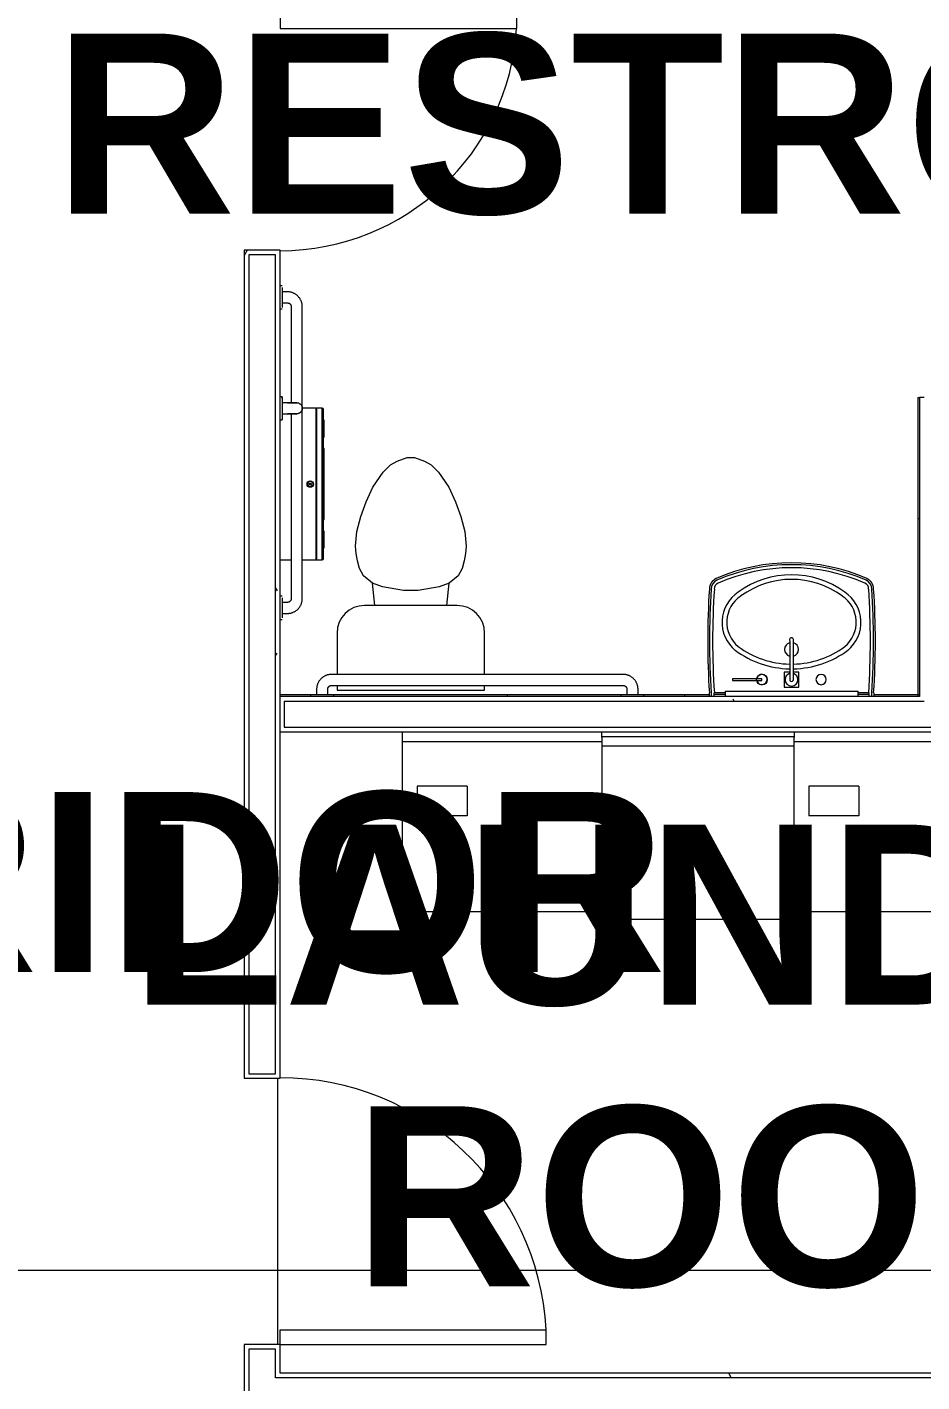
# Model space of a CAD drawing. Header units: inches. Extents: x 25369 to 33161, y -23509 to -20274.
# Drawn here: x 31069.7 to 31190.8, y -22558.1 to -22374.9 of the extents above; entities that cross this region are included whole.
import ezdxf

# ---------------------------------------------------------------- set-up
doc = ezdxf.new("R2010")
doc.units = ezdxf.units.IN
doc.header["$MEASUREMENT"] = 0
doc.linetypes.add('Grid Line 1_2_', pattern=[0.875, 0.5, -0.125, 0.125, -0.125])
for name, color, linetype, lineweight in [('A-DOOR', 31, 'Continuous', 13), ('A-FLOR', 192, 'Continuous', 13), ('A-WALL', 113, 'Continuous', 13), ('A-WALL-PATT', 111, 'Continuous', 25), ('I-WALL', 2, 'Continuous', 13), ('M-AREA-IDEN', 171, 'Continuous', 9), ('P-SANR-FIXT', 6, 'Continuous', 13), ('Q-SPCQ', 91, 'Continuous', 13), ('S-GRID', 1, 'Continuous', 9)]:
    doc.layers.add(name, color=color, linetype=linetype, lineweight=lineweight)
doc.styles.add('Arial_B', font='arialbd.ttf', dxfattribs={"height": 24.354149})
pattern_1 = [(0, (5929.126, 0), (61.44, 15.36), [2.534, -43.546, 2.534, -43.546, -245.76]), (0, (5929.126, 0), (61.44, 15.36), [-92.16, 2.534, -89.626, 2.534, -43.546, -107.52]), (0, (5929.126, 0), (61.44, 15.36), [-230.4, 2.534, -28.186, 2.534, -74.266]), (120, (5952.166, 7.68), (-44.02215, 45.528601), [2.534, -43.546, 2.534, -43.546, -245.76]), (120, (5952.166, 7.68), (-44.02215, 45.528601), [-92.16, 2.534, -89.626, 2.534, -43.546, -107.52]), (120, (5952.166, 7.68), (-44.02215, 45.528601), [-230.4, 2.534, -28.186, 2.534, -74.266]), (240, (5959.846, 38.4), (-17.41785, -60.888601), [2.534, -43.546, 2.534, -43.546, -245.76]), (240, (5959.846, 38.4), (-17.41785, -60.888601), [-92.16, 2.534, -89.626, 2.534, -43.546, -107.52]), (240, (5959.846, 38.4), (-17.41785, -60.888601), [-230.4, 2.534, -28.186, 2.534, -74.266])]

# ---------------------------------------------------------------- blocks, each defined once
blk = doc.blocks.new('Toilet-Domestic-3D - Toilet-Domestic-3D-V53-Overall Floor Plan')
at = {"layer": 'P-SANR-FIXT', "color": 43, "lineweight": 9}
for p, q in [((-3.74, 10), (-2.74, 11)), ((-2.74, 11), (-1.87, 11.5)), ((-1.87, 11.5), (-0.5, 12)), ((-0.5, 12), (0.5, 12)), ((0.5, 12), (1.87, 11.5)), ((1.87, 11.5), (2.74, 11)), ((2.74, 11), (3.74, 10)), ((-5.13, 8), (-3.74, 10)), ((3.74, 10), (5.13, 8)), ((-6.06, 6), (-5.13, 8)), ((5.13, 8), (6.06, 6)), ((-6.79, 4), (-6.06, 6)), ((6.06, 6), (6.79, 4)), ((-7.33, 1.99), (-6.79, 4)), ((6.79, 4), (7.33, 1.99)), ((-7.5, 0), (-7.33, 1.99)), ((7.33, 1.99), (7.5, 0)), ((-7.41, -1), (-7.5, 0)), ((-7.24, -2), (-7.41, -1)), ((7.41, -1), (7.24, -2)), ((7.5, 0), (7.41, -1)), ((-6.97, -3), (-7.24, -2)), ((-6.4, -4), (-6.97, -3)), ((6.97, -3), (6.4, -4)), ((7.24, -2), (6.97, -3)), ((-5.21, -5), (-6.4, -4)), ((-3.84, -5.5), (-5.21, -5)), ((-4.86, -8.02), (-5.21, -5)), ((5.21, -5), (3.84, -5.5)), ((4.86, -8.02), (5.21, -5)), ((6.4, -4), (5.21, -5)), ((-1, -6), (-3.84, -5.5)), ((1, -6), (-1, -6)), ((3.84, -5.5), (1, -6)), ((6.25, -8.02), (-6.25, -8.02)), ((-9.98, -11.75), (-9.98, -17.35)), ((9.98, -17.38), (9.98, -11.75)), ((-9.98, -18.85), (-9.98, -19.48)), ((-9.98, -19.48), (9.98, -19.48)), ((9.98, -19.48), (9.98, -18.83))]:
    blk.add_line(p, q, dxfattribs=at)
for centre, start, end in [((-6.25, -11.75), 90, 180), ((6.25, -11.75), 0, 90)]:
    blk.add_arc(centre, 3.73, start, end, dxfattribs=at)
blk = doc.blocks.new('Sink-Bathroom-Kohler-Pinoir-2035-8 - Vitreous_China-0-White-V54-Overall Floor Plan')
at = {"layer": 'P-SANR-FIXT', "color": 43, "lineweight": 9}
for p, q in [((25232.93, -22465.43), (25232.93, -22464.93)), ((25233.18, -22464.92), (25233.18, -22465.43)), ((25233.6, -22465.43), (25233.6, -22464.91)), ((25235.05, -22464.91), (25233.6, -22464.91)), ((25233.6, -22465.1), (25235.05, -22465.09)), ((25254.5, -22464.91), (25253.05, -22464.91)), ((25253.05, -22465.09), (25254.5, -22465.1)), ((25254.5, -22464.91), (25254.5, -22465.43)), ((25254.91, -22465.43), (25254.91, -22464.92)), ((25255.17, -22464.93), (25255.17, -22465.43))]:
    blk.add_line(p, q, dxfattribs=at)
for centre, radius, start, end in [((25244.05, -22472.73), 25.41, 66.3302, 113.6742), ((25244.05, -22472.73), 25.15, 66.3302, 113.6726), ((25234.47, -22450.87), 1.54, 113.9605, 180.0345), ((25244.05, -22472.73), 24.74, 66.3302, 113.6698), ((25244.05, -22461.14), 12.2, 53.7683, 126.2317), ((25244.05, -22461.14), 11.57, 53.6931, 126.3069), ((25253.63, -22450.86), 1.53, 359.5057, 66.3302), ((25339.28, -22457.9), 106.58, 176.2183, 183.7835), ((25339.28, -22457.9), 106.33, 176.2135, 183.7881), ((25234.47, -22450.87), 1.29, 113.9877, 180.3965), ((25339.28, -22457.9), 105.91, 176.2045, 183.7955), ((25234.47, -22450.87), 0.875, 114.0553, 181.2927), ((25239.54, -22455.38), 4.9, 123.5514, 230.6366), ((25248.55, -22455.38), 4.9, 309.3634, 56.4486), ((25253.63, -22450.86), 0.862, 358.0783, 66.3302), ((25253.63, -22450.86), 1.28, 359.0965, 66.3302), ((25148.82, -22457.9), 105.91, 356.2045, 3.7955), ((25148.82, -22457.9), 106.33, 356.2119, 3.7854), ((25148.82, -22457.9), 106.58, 356.2165, 3.78), ((25239.54, -22455.38), 4.26, 123.3558, 230.4225), ((25248.55, -22455.38), 4.26, 309.5775, 56.6442), ((25244.05, -22448.85), 12.18, 233.6508, 268.8043), ((25244.05, -22459.05), 0.934, 106.0546, 180), ((25244.05, -22459.05), 0.934, 0, 73.9454), ((25244.05, -22448.85), 12.18, 271.1957, 306.3492), ((25244.05, -22448.85), 12.82, 233.5725, 268.8634), ((25244.05, -22459.05), 0.934, 180, 253.9454), ((25244.05, -22459.05), 0.934, 286.0546, 0), ((25244.05, -22448.85), 12.82, 271.1366, 306.4275), ((25240.05, -22463.11), 0.692, 0, 170.1813), ((25248.05, -22463.12), 0.69, 0, 180), ((25240.05, -22463.11), 0.692, 195.218, 0), ((25248.05, -22463.12), 0.69, 180, 0)]:
    blk.add_arc(centre, radius, start, end, dxfattribs=at)
blk = doc.blocks.new('817_Grab_Bars - 8170-001420-V55-Overall Floor Plan')
at = {"layer": 'Q-SPCQ', "color": 43, "lineweight": 9}
for p, q in [((25508.48, -22643.55), (25507.77, -22643.55)), ((25508.77, -22642.74), (25508.48, -22642.74)), ((25508.48, -22644.3), (25508.48, -22642.95)), ((25505.77, -22645.55), (25505.77, -22685.05)), ((25507.27, -22685.05), (25507.27, -22645.55)), ((25507.77, -22645.05), (25508.48, -22645.05)), ((25508.48, -22645.66), (25508.48, -22644.3)), ((25508.48, -22645.87), (25508.77, -22645.87)), ((25508.48, -22685.55), (25507.77, -22685.55)), ((25508.77, -22684.74), (25508.48, -22684.74)), ((25508.48, -22686.3), (25508.48, -22684.95)), ((25507.77, -22687.05), (25508.48, -22687.05)), ((25508.48, -22687.66), (25508.48, -22686.3)), ((25508.48, -22687.87), (25508.77, -22687.87))]:
    blk.add_line(p, q, dxfattribs=at)
at = {"layer": 'Q-SPCQ', "color": 43, "lineweight": 9, "flags": 128}
for points in [[(25507.77, -22643.55), (25507.69, -22643.55), (25507.61, -22643.56), (25507.53, -22643.57), (25507.45, -22643.58), (25507.37, -22643.59), (25507.29, -22643.61), (25507.21, -22643.63), (25507.14, -22643.65), (25507.06, -22643.68), (25506.99, -22643.71), (25506.91, -22643.74), (25506.84, -22643.78), (25506.77, -22643.82), (25506.7, -22643.86), (25506.64, -22643.9), (25506.57, -22643.95), (25506.51, -22644), (25506.45, -22644.05), (25506.39, -22644.1), (25506.33, -22644.16), (25506.28, -22644.22), (25506.22, -22644.28), (25506.17, -22644.34), (25506.13, -22644.41), (25506.08, -22644.47), (25506.04, -22644.54), (25506, -22644.61), (25505.97, -22644.68), (25505.93, -22644.75), (25505.9, -22644.83), (25505.87, -22644.9), (25505.85, -22644.98), (25505.83, -22645.06), (25505.81, -22645.13), (25505.79, -22645.21), (25505.78, -22645.29), (25505.77, -22645.37), (25505.77, -22645.45), (25505.77, -22645.53), (25505.77, -22645.55)], [(25507.27, -22645.55), (25507.27, -22645.53), (25507.27, -22645.51), (25507.27, -22645.49), (25507.27, -22645.47), (25507.28, -22645.45), (25507.28, -22645.43), (25507.28, -22645.41), (25507.29, -22645.4), (25507.3, -22645.38), (25507.3, -22645.36), (25507.31, -22645.34), (25507.32, -22645.32), (25507.33, -22645.3), (25507.34, -22645.29), (25507.35, -22645.27), (25507.36, -22645.25), (25507.38, -22645.24), (25507.39, -22645.22), (25507.4, -22645.21), (25507.42, -22645.19), (25507.43, -22645.18), (25507.45, -22645.17), (25507.46, -22645.16), (25507.48, -22645.14), (25507.5, -22645.13), (25507.51, -22645.12), (25507.53, -22645.11), (25507.55, -22645.1), (25507.57, -22645.09), (25507.58, -22645.09), (25507.6, -22645.08), (25507.62, -22645.07), (25507.64, -22645.07), (25507.66, -22645.06), (25507.68, -22645.06), (25507.7, -22645.06), (25507.72, -22645.05), (25507.74, -22645.05), (25507.76, -22645.05), (25507.77, -22645.05)], [(25505.77, -22685.05), (25505.77, -22685.13), (25505.77, -22685.21), (25505.78, -22685.29), (25505.79, -22685.37), (25505.81, -22685.45), (25505.82, -22685.53), (25505.84, -22685.61), (25505.87, -22685.68), (25505.89, -22685.76), (25505.92, -22685.83), (25505.96, -22685.9), (25505.99, -22685.98), (25506.03, -22686.05), (25506.07, -22686.12), (25506.11, -22686.18), (25506.16, -22686.25), (25506.21, -22686.31), (25506.26, -22686.37), (25506.32, -22686.43), (25506.37, -22686.49), (25506.43, -22686.54), (25506.49, -22686.59), (25506.55, -22686.64), (25506.62, -22686.69), (25506.68, -22686.74), (25506.75, -22686.78), (25506.82, -22686.82), (25506.89, -22686.85), (25506.97, -22686.89), (25507.04, -22686.92), (25507.12, -22686.94), (25507.19, -22686.97), (25507.27, -22686.99), (25507.35, -22687.01), (25507.43, -22687.02), (25507.5, -22687.04), (25507.58, -22687.04), (25507.66, -22687.05), (25507.74, -22687.05), (25507.77, -22687.05)], [(25507.77, -22685.55), (25507.75, -22685.55), (25507.73, -22685.55), (25507.71, -22685.55), (25507.69, -22685.55), (25507.67, -22685.54), (25507.65, -22685.54), (25507.63, -22685.53), (25507.61, -22685.53), (25507.59, -22685.52), (25507.57, -22685.51), (25507.55, -22685.51), (25507.53, -22685.5), (25507.52, -22685.49), (25507.5, -22685.48), (25507.48, -22685.47), (25507.47, -22685.45), (25507.45, -22685.44), (25507.44, -22685.43), (25507.42, -22685.42), (25507.41, -22685.4), (25507.39, -22685.39), (25507.38, -22685.37), (25507.37, -22685.36), (25507.36, -22685.34), (25507.34, -22685.32), (25507.33, -22685.31), (25507.32, -22685.29), (25507.32, -22685.27), (25507.31, -22685.25), (25507.3, -22685.23), (25507.29, -22685.22), (25507.29, -22685.2), (25507.28, -22685.18), (25507.28, -22685.16), (25507.27, -22685.14), (25507.27, -22685.12), (25507.27, -22685.1), (25507.27, -22685.08), (25507.27, -22685.06), (25507.27, -22685.05)]]:
    blk.add_lwpolyline(points, dxfattribs=at)
blk = doc.blocks.new('817_Grab_Bars - 8170-001420-25752-Overall Floor Plan')
at = {"layer": 'Q-SPCQ', "color": 43, "lineweight": 9}
for p, q in [((25495.52, -22688.3), (25456.02, -22688.3)), ((25453.2, -22691.02), (25453.2, -22691.3)), ((25453.41, -22691.02), (25454.77, -22691.02)), ((25454.02, -22690.3), (25454.02, -22691.02)), ((25454.77, -22691.02), (25456.12, -22691.02)), ((25455.52, -22691.02), (25455.52, -22690.3)), ((25456.02, -22689.8), (25469.11, -22689.8)), ((25456.33, -22691.3), (25456.33, -22691.02)), ((25470.42, -22689.8), (25495.52, -22689.8)), ((25495.2, -22691.02), (25495.2, -22691.3)), ((25495.41, -22691.02), (25496.77, -22691.02)), ((25496.02, -22690.3), (25496.02, -22691.02)), ((25496.77, -22691.02), (25498.12, -22691.02)), ((25497.52, -22691.02), (25497.52, -22690.3)), ((25498.33, -22691.3), (25498.33, -22691.02))]:
    blk.add_line(p, q, dxfattribs=at)
at = {"layer": 'Q-SPCQ', "color": 43, "lineweight": 9, "flags": 128}
for points in [[(25456.02, -22688.3), (25455.94, -22688.3), (25455.86, -22688.31), (25455.78, -22688.32), (25455.7, -22688.33), (25455.62, -22688.34), (25455.54, -22688.36), (25455.46, -22688.38), (25455.39, -22688.4), (25455.31, -22688.43), (25455.24, -22688.46), (25455.16, -22688.49), (25455.09, -22688.53), (25455.02, -22688.57), (25454.95, -22688.61), (25454.89, -22688.65), (25454.82, -22688.7), (25454.76, -22688.75), (25454.7, -22688.8), (25454.64, -22688.85), (25454.58, -22688.91), (25454.53, -22688.97), (25454.47, -22689.03), (25454.42, -22689.09), (25454.38, -22689.16), (25454.33, -22689.22), (25454.29, -22689.29), (25454.25, -22689.36), (25454.22, -22689.43), (25454.18, -22689.5), (25454.15, -22689.58), (25454.12, -22689.65), (25454.1, -22689.73), (25454.08, -22689.81), (25454.06, -22689.88), (25454.04, -22689.96), (25454.03, -22690.04), (25454.02, -22690.12), (25454.02, -22690.2), (25454.02, -22690.28), (25454.02, -22690.3)], [(25497.52, -22690.3), (25497.51, -22690.22), (25497.51, -22690.14), (25497.5, -22690.06), (25497.49, -22689.98), (25497.48, -22689.91), (25497.46, -22689.83), (25497.44, -22689.75), (25497.41, -22689.67), (25497.39, -22689.6), (25497.36, -22689.52), (25497.32, -22689.45), (25497.29, -22689.38), (25497.25, -22689.31), (25497.21, -22689.24), (25497.17, -22689.17), (25497.12, -22689.11), (25497.07, -22689.05), (25497.02, -22688.98), (25496.96, -22688.92), (25496.91, -22688.87), (25496.85, -22688.81), (25496.79, -22688.76), (25496.73, -22688.71), (25496.66, -22688.66), (25496.6, -22688.62), (25496.53, -22688.58), (25496.46, -22688.54), (25496.39, -22688.5), (25496.31, -22688.47), (25496.24, -22688.44), (25496.16, -22688.41), (25496.09, -22688.39), (25496.01, -22688.37), (25495.93, -22688.35), (25495.86, -22688.33), (25495.78, -22688.32), (25495.7, -22688.31), (25495.62, -22688.31), (25495.54, -22688.3), (25495.52, -22688.3)], [(25455.52, -22690.3), (25455.52, -22690.28), (25455.52, -22690.26), (25455.52, -22690.24), (25455.52, -22690.22), (25455.53, -22690.2), (25455.53, -22690.18), (25455.53, -22690.16), (25455.54, -22690.15), (25455.55, -22690.13), (25455.55, -22690.11), (25455.56, -22690.09), (25455.57, -22690.07), (25455.58, -22690.05), (25455.59, -22690.04), (25455.6, -22690.02), (25455.61, -22690), (25455.63, -22689.99), (25455.64, -22689.97), (25455.65, -22689.96), (25455.67, -22689.94), (25455.68, -22689.93), (25455.7, -22689.92), (25455.71, -22689.91), (25455.73, -22689.89), (25455.75, -22689.88), (25455.76, -22689.87), (25455.78, -22689.86), (25455.8, -22689.85), (25455.82, -22689.84), (25455.83, -22689.84), (25455.85, -22689.83), (25455.87, -22689.82), (25455.89, -22689.82), (25455.91, -22689.81), (25455.93, -22689.81), (25455.95, -22689.81), (25455.97, -22689.8), (25455.99, -22689.8), (25456.01, -22689.8), (25456.02, -22689.8)], [(25495.52, -22689.8), (25495.54, -22689.8), (25495.56, -22689.8), (25495.58, -22689.81), (25495.59, -22689.81), (25495.61, -22689.81), (25495.63, -22689.82), (25495.65, -22689.82), (25495.67, -22689.83), (25495.69, -22689.83), (25495.71, -22689.84), (25495.73, -22689.85), (25495.75, -22689.86), (25495.76, -22689.87), (25495.78, -22689.88), (25495.8, -22689.89), (25495.81, -22689.9), (25495.83, -22689.91), (25495.84, -22689.93), (25495.86, -22689.94), (25495.87, -22689.95), (25495.89, -22689.97), (25495.9, -22689.98), (25495.91, -22690), (25495.92, -22690.02), (25495.94, -22690.03), (25495.95, -22690.05), (25495.96, -22690.07), (25495.97, -22690.08), (25495.97, -22690.1), (25495.98, -22690.12), (25495.99, -22690.14), (25495.99, -22690.16), (25496, -22690.18), (25496, -22690.2), (25496.01, -22690.22), (25496.01, -22690.24), (25496.01, -22690.26), (25496.01, -22690.28), (25496.02, -22690.3), (25496.02, -22690.3)]]:
    blk.add_lwpolyline(points, dxfattribs=at)
blk = doc.blocks.new('Dispenser-Toilet_Tissue-Frost_Products_LTD_-Jumbo-169 - Steel-Brushed-Stainless_Steel-39538-Overall Floor Plan')
at = {"layer": 'Q-SPCQ', "color": 43, "lineweight": 9}
for p, q in [((25490.26, -22685.6), (25469.77, -22685.6)), ((25469.77, -22685.6), (25469.77, -22686.37)), ((25471.28, -22685.44), (25469.93, -22685.44)), ((25488.75, -22685.44), (25471.28, -22685.44)), ((25473.61, -22685.34), (25471.44, -22685.34)), ((25475.08, -22685.44), (25473.77, -22685.44)), ((25484.77, -22685.34), (25475.26, -22685.34)), ((25486.26, -22685.44), (25484.95, -22685.44)), ((25488.59, -22685.34), (25486.42, -22685.34)), ((25490.11, -22685.44), (25488.75, -22685.44)), ((25490.26, -22686.37), (25490.26, -22685.6)), ((25469.77, -22686.37), (25469.83, -22686.37)), ((25469.77, -22686.46), (25490.26, -22686.46)), ((25469.77, -22686.46), (25469.77, -22688.33)), ((25469.83, -22686.37), (25490.21, -22686.37)), ((25469.83, -22686.37), (25469.83, -22686.4)), ((25490.21, -22686.4), (25469.83, -22686.4)), ((25480.06, -22687.06), (25479.98, -22687.06)), ((25479.98, -22687.06), (25479.98, -22687.4)), ((25479.98, -22687.4), (25480.06, -22687.4)), ((25480.06, -22687.4), (25480.06, -22687.06)), ((25490.21, -22686.4), (25490.21, -22686.37)), ((25490.21, -22686.37), (25490.26, -22686.37)), ((25490.26, -22688.3), (25490.26, -22686.46)), ((25490.26, -22691.3), (25490.26, -22689.8))]:
    blk.add_line(p, q, dxfattribs=at)
for radius in [0.438, 0.358]:
    blk.add_circle((25480.02, -22687.22), radius, dxfattribs=at)
for centre, radius, start, end in [((25469.93, -22685.6), 0.16, 90, 180), ((25471.44, -22685.52), 0.18, 90, 153.6122), ((25472.99, -22685.46), 0.118, 100.8116, 172.3569), ((25472.99, -22685.49), 0.151, 19.6341, 87.321), ((25473.01, -22685.49), 0.151, 19.6341, 86.8331), ((25473.02, -22685.52), 0.18, 26.3878, 90), ((25473.59, -22685.46), 0.119, 100.0401, 171.5195), ((25473.59, -22685.49), 0.151, 19.6341, 87.321), ((25473.6, -22685.49), 0.151, 19.6341, 87.321), ((25473.61, -22685.52), 0.18, 26.3878, 90), ((25475.26, -22685.56), 0.22, 90, 146.9443), ((25484.77, -22685.56), 0.22, 33.0557, 90), ((25486.42, -22685.52), 0.18, 90, 153.6122), ((25486.43, -22685.49), 0.151, 92.679, 160.3659), ((25486.44, -22685.49), 0.151, 92.679, 160.3659), ((25486.44, -22685.46), 0.119, 8.4805, 79.9599), ((25487.01, -22685.52), 0.18, 90, 153.6084), ((25487.02, -22685.49), 0.151, 93.1667, 160.3726), ((25487.04, -22685.49), 0.151, 92.679, 160.3653), ((25487.04, -22685.46), 0.118, 7.6431, 79.1884), ((25488.59, -22685.52), 0.18, 26.3878, 90), ((25490.1, -22685.6), 0.16, 0, 89.0019), ((25469.83, -22686.46), 0.06, 90, 180), ((25490.2, -22686.46), 0.0601, 0, 87.3185)]:
    blk.add_arc(centre, radius, start, end, dxfattribs=at)
blk = doc.blocks.new('817_Grab_Bars - 8170-001180-25756-Overall Floor Plan')
at = {"layer": 'Q-SPCQ', "color": 43, "lineweight": 9}
for p, q in [((25468.2, -22691.02), (25468.2, -22691.3)), ((25468.2, -22691.02), (25468.2, -22691.3)), ((25468.2, -22691.02), (25471.33, -22691.02)), ((25468.41, -22691.02), (25468.2, -22691.02)), ((25468.2, -22691.02), (25468.41, -22691.02)), ((25468.41, -22691.02), (25468.2, -22691.02)), ((25469.02, -22690.3), (25469.02, -22691.02)), ((25469.02, -22690.3), (25469.02, -22691.02)), ((25470.52, -22691.02), (25470.52, -22690.3)), ((25470.52, -22691.02), (25470.52, -22690.3)), ((25471.33, -22691.3), (25471.33, -22691.02)), ((25471.33, -22691.3), (25471.33, -22691.02))]:
    blk.add_line(p, q, dxfattribs=at)
at = {"layer": 'Q-SPCQ', "color": 43, "lineweight": 9, "flags": 128}
for points in [[(25469.02, -22689.05), (25469.02, -22689.02), (25469.02, -22688.99), (25469.02, -22688.96), (25469.02, -22688.93), (25469.03, -22688.9), (25469.04, -22688.87), (25469.04, -22688.85), (25469.05, -22688.82), (25469.06, -22688.79), (25469.07, -22688.76), (25469.09, -22688.73), (25469.1, -22688.71), (25469.11, -22688.68), (25469.13, -22688.65), (25469.15, -22688.63), (25469.16, -22688.6), (25469.18, -22688.58), (25469.2, -22688.56), (25469.22, -22688.54), (25469.24, -22688.51), (25469.26, -22688.49), (25469.29, -22688.47), (25469.31, -22688.46), (25469.34, -22688.44), (25469.36, -22688.42), (25469.39, -22688.41), (25469.41, -22688.39), (25469.44, -22688.38), (25469.47, -22688.37), (25469.49, -22688.35), (25469.52, -22688.34), (25469.55, -22688.33), (25469.58, -22688.33), (25469.61, -22688.32), (25469.64, -22688.31), (25469.67, -22688.31), (25469.7, -22688.31), (25469.73, -22688.3), (25469.76, -22688.3), (25469.77, -22688.3)], [(25469.02, -22689.05), (25469.02, -22689.05), (25469.02, -22689.06), (25469.02, -22689.06), (25469.02, -22689.07), (25469.02, -22689.08), (25469.02, -22689.09), (25469.02, -22689.1), (25469.02, -22689.12), (25469.02, -22689.13), (25469.02, -22689.15), (25469.02, -22689.17), (25469.02, -22689.19), (25469.02, -22689.22), (25469.02, -22689.24), (25469.02, -22689.27), (25469.02, -22689.3), (25469.02, -22689.33), (25469.02, -22689.36), (25469.02, -22689.4), (25469.02, -22689.43), (25469.02, -22689.47), (25469.02, -22689.51), (25469.02, -22689.55), (25469.02, -22689.59), (25469.02, -22689.63), (25469.02, -22689.67), (25469.02, -22689.71), (25469.02, -22689.76), (25469.02, -22689.8), (25469.02, -22689.85), (25469.02, -22689.9), (25469.02, -22689.94), (25469.02, -22689.99), (25469.02, -22690.04), (25469.02, -22690.09), (25469.02, -22690.14), (25469.02, -22690.19), (25469.02, -22690.24), (25469.02, -22690.29), (25469.02, -22690.3)], [(25469.02, -22690.3), (25469.02, -22690.25), (25469.02, -22690.2), (25469.02, -22690.15), (25469.02, -22690.1), (25469.02, -22690.05), (25469.02, -22690.01), (25469.02, -22689.96), (25469.02, -22689.91), (25469.02, -22689.86), (25469.02, -22689.82), (25469.02, -22689.77), (25469.02, -22689.73), (25469.02, -22689.68), (25469.02, -22689.64), (25469.02, -22689.6), (25469.02, -22689.56), (25469.02, -22689.52), (25469.02, -22689.48), (25469.02, -22689.44), (25469.02, -22689.41), (25469.02, -22689.37), (25469.02, -22689.34), (25469.02, -22689.31), (25469.02, -22689.28), (25469.02, -22689.25), (25469.02, -22689.22), (25469.02, -22689.2), (25469.02, -22689.18), (25469.02, -22689.16), (25469.02, -22689.14), (25469.02, -22689.12), (25469.02, -22689.11), (25469.02, -22689.09), (25469.02, -22689.08), (25469.02, -22689.07), (25469.02, -22689.06), (25469.02, -22689.06), (25469.02, -22689.05), (25469.02, -22689.05)], [(25469.77, -22688.3), (25469.8, -22688.3), (25469.83, -22688.31), (25469.86, -22688.31), (25469.88, -22688.31), (25469.91, -22688.32), (25469.94, -22688.32), (25469.97, -22688.33), (25470, -22688.34), (25470.03, -22688.35), (25470.06, -22688.36), (25470.08, -22688.37), (25470.11, -22688.39), (25470.14, -22688.4), (25470.16, -22688.42), (25470.19, -22688.43), (25470.21, -22688.45), (25470.24, -22688.47), (25470.26, -22688.49), (25470.28, -22688.51), (25470.3, -22688.53), (25470.32, -22688.55), (25470.34, -22688.57), (25470.36, -22688.6), (25470.38, -22688.62), (25470.4, -22688.65), (25470.41, -22688.67), (25470.43, -22688.7), (25470.44, -22688.73), (25470.45, -22688.75), (25470.46, -22688.78), (25470.47, -22688.81), (25470.48, -22688.84), (25470.49, -22688.87), (25470.5, -22688.9), (25470.5, -22688.93), (25470.51, -22688.95), (25470.51, -22688.98), (25470.51, -22689.01), (25470.52, -22689.04), (25470.52, -22689.05)], [(25470.52, -22690.3), (25470.52, -22690.25), (25470.52, -22690.2), (25470.52, -22690.15), (25470.52, -22690.1), (25470.52, -22690.05), (25470.52, -22690.01), (25470.52, -22689.96), (25470.52, -22689.91), (25470.52, -22689.86), (25470.52, -22689.82), (25470.52, -22689.77), (25470.52, -22689.73), (25470.52, -22689.68), (25470.52, -22689.64), (25470.52, -22689.6), (25470.52, -22689.56), (25470.52, -22689.52), (25470.52, -22689.48), (25470.52, -22689.44), (25470.52, -22689.41), (25470.52, -22689.37), (25470.52, -22689.34), (25470.52, -22689.31), (25470.52, -22689.28), (25470.52, -22689.25), (25470.52, -22689.22), (25470.52, -22689.2), (25470.52, -22689.18), (25470.52, -22689.16), (25470.52, -22689.14), (25470.52, -22689.12), (25470.52, -22689.11), (25470.52, -22689.09), (25470.52, -22689.08), (25470.52, -22689.07), (25470.52, -22689.06), (25470.52, -22689.06), (25470.52, -22689.05), (25470.52, -22689.05)], [(25470.52, -22689.05), (25470.52, -22689.05), (25470.52, -22689.06), (25470.52, -22689.06), (25470.52, -22689.07), (25470.52, -22689.08), (25470.52, -22689.09), (25470.52, -22689.1), (25470.52, -22689.12), (25470.52, -22689.13), (25470.52, -22689.15), (25470.52, -22689.17), (25470.52, -22689.19), (25470.52, -22689.22), (25470.52, -22689.24), (25470.52, -22689.27), (25470.52, -22689.3), (25470.52, -22689.33), (25470.52, -22689.36), (25470.52, -22689.4), (25470.52, -22689.43), (25470.52, -22689.47), (25470.52, -22689.51), (25470.52, -22689.55), (25470.52, -22689.59), (25470.52, -22689.63), (25470.52, -22689.67), (25470.52, -22689.71), (25470.52, -22689.76), (25470.52, -22689.8), (25470.52, -22689.85), (25470.52, -22689.9), (25470.52, -22689.94), (25470.52, -22689.99), (25470.52, -22690.04), (25470.52, -22690.09), (25470.52, -22690.14), (25470.52, -22690.19), (25470.52, -22690.24), (25470.52, -22690.29), (25470.52, -22690.3)]]:
    blk.add_lwpolyline(points, dxfattribs=at)
blk = doc.blocks.new('Bradley-Washroom_Accessories-Mirrors-780_Custom - Bradley-Washroom_Accessories-Mirrors-780_Custom-166799-Overall Floor Plan')
at = {"layer": 'Q-SPCQ', "color": 43, "lineweight": 9}
for p, q in [((25235.05, -22464.68), (25253.05, -22464.68)), ((25235.05, -22464.68), (25235.05, -22465.43)), ((25253.05, -22465.43), (25253.05, -22464.68))]:
    blk.add_line(p, q, dxfattribs=at)
blk = doc.blocks.new('Faucet-Lavatory-Zurn-Z6920XL - Z6920-XL-ADM2-H4-V60-Overall Floor Plan')
at = {"layer": 'P-SANR-FIXT', "lineweight": 9}
for p, q in [((1, 1), (-1, 1)), ((-1, 1), (-1, -1)), ((-0.25, 0), (-0.25, -5.25)), ((0.25, -5.25), (0.25, 0)), ((1, -1), (1, 1)), ((8, 0.12), (4, 0.12)), ((4, 0.12), (4, -0.12)), ((8, -0.12), (8, 0.12)), ((-1, -1), (-0.25, -1)), ((0.25, -1), (1, -1)), ((4, -0.12), (8, -0.12))]:
    blk.add_line(p, q, dxfattribs=at)
blk.add_circle((4, 0), 0.719, dxfattribs=at)
for centre, radius, start, end in [((0, 0), 0.875, 0, 180), ((0, 0), 0.875, 180, 252.8571), ((0, 0), 0.25, 360, 180), ((0, 0), 0.875, 287.1429, 0), ((0, -5.37), 0.281, 152.734, 27.266)]:
    blk.add_arc(centre, radius, start, end, dxfattribs=at)
blk = doc.blocks.new('Locker Rooms and Restrooms_rvt-2-Overall Floor Plan')
at = {"layer": 'A-WALL-PATT', "lineweight": 9}
h = blk.add_hatch(dxfattribs=at)
h.set_pattern_fill('FP_43', color=43, style=0, pattern_type=2)
h.set_pattern_definition([(90, (31178.517, -22465.428), (-24, -48), [48, 0, 0, 0]), (180, (31190.517, -22441.43), (-6e-15, -48), [12, -12]), (180, (31178.517, -22453.43), (-6e-15, -48), [12, -12]), (180, (31178.517, -22429.43), (-6e-15, -48), [12, -12]), (90, (31166.517, -22465.428), (-24, -48), [48, 0, 0, 0]), (180, (31190.517, -22417.43), (-6e-15, -48), [12, -12])])
h.paths.add_polyline_path([(25261.14, -22465.43), (25261.39, -22465.43), (25261.39, -22424.99), (25261.14, -22424.99), (25261.14, -22465.18)], flags=0)
h = blk.add_hatch(dxfattribs=at)
h.set_pattern_fill('FP_17', color=253, style=0, pattern_type=2)
h.set_pattern_definition(pattern_1)
h.paths.add_polyline_path([(25174.77, -22469.55), (25175.39, -22469.55), (25175.39, -22466.05), (25262.02, -22466.05), (25262.02, -22465.43), (25174.77, -22465.43), (25174.77, -22466.05)], flags=0)
h.paths.add_polyline_path([(25265.52, -22466.05), (25266.05, -22466.05), (25266.05, -22465.43), (25265.52, -22465.43)], flags=0)
h = blk.add_hatch(dxfattribs=at)
h.set_pattern_fill('FP_42', color=43, style=0, pattern_type=2)
h.set_pattern_definition([(180, (31194.642, -22477.428), (48, -24), [48, 0, 0, 0]), (270, (31170.64, -22465.43), (48, 3e-15), [12, -12]), (270, (31182.64, -22477.43), (48, 3e-15), [12, -12]), (270, (31158.64, -22477.43), (48, 3e-15), [12, -12]), (180, (31194.642, -22489.428), (48, -24), [48, 0, 0, 0]), (270, (31146.64, -22465.43), (48, 3e-15), [12, -12])])
h.paths.add_polyline_path([(25205.91, -22465.43), (25221.16, -22465.43), (25221.16, -22465.18), (25181.87, -22465.18), (25181.87, -22465.43), (25188.37, -22465.43)], flags=0)
h.paths.add_polyline_path([(25175.39, -22465.43), (25179.16, -22465.43), (25179.16, -22465.18), (25174.83, -22465.18), (25174.83, -22465.43)], flags=0)
h.paths.add_polyline_path([(25261.39, -22465.43), (25261.39, -22465.18), (25255.17, -22465.18), (25255.17, -22465.43), (25258.55, -22465.43)], flags=0)
h.paths.add_polyline_path([(25223.87, -22465.43), (25232.93, -22465.43), (25232.93, -22465.18), (25223.87, -22465.18)], flags=0)
at = {"layer": 'A-WALL', "color": 43, "lineweight": 9}
for p, q in [((25261.14, -22424.99), (25261.39, -22424.99)), ((25261.14, -22424.99), (25261.14, -22465.43)), ((25179.16, -22465.18), (25174.83, -22465.18)), ((25221.16, -22465.18), (25181.87, -22465.18)), ((25232.93, -22465.18), (25223.87, -22465.18)), ((25261.39, -22465.18), (25255.17, -22465.18))]:
    blk.add_line(p, q, dxfattribs=at)
at = {"layer": 'A-WALL', "color": 7}
for p, q in [((25175.39, -22466.05), (25175.39, -22469.55)), ((25175.39, -22466.05), (25262.02, -22466.05)), ((25175.39, -22469.55), (25266.05, -22469.55))]:
    blk.add_line(p, q, dxfattribs=at)
at = {"layer": 'I-WALL', "color": 7}
for p, q in [((25262.02, -22424.99), (25261.39, -22424.99)), ((25261.39, -22424.99), (25261.39, -22465.43)), ((25261.39, -22465.43), (25174.77, -22465.43)), ((25174.77, -22465.43), (25174.77, -22466.05)), ((25174.77, -22466.05), (25174.77, -22469.55)), ((25174.77, -22469.55), (25174.77, -22470.18)), ((25174.77, -22470.18), (25266.05, -22470.18))]:
    blk.add_line(p, q, dxfattribs=at)
at = {"color": 43, "lineweight": 9}
for name, p, rotation in [('817_Grab_Bars - 8170-001420-25752-Overall Floor Plan', (47866.13, 3043.34), 270), ('817_Grab_Bars - 8170-001180-25756-Overall Floor Plan', (47866.13, 3043.34), 270), ('Dispenser-Toilet_Tissue-Frost_Products_LTD_-Jumbo-169 - Steel-Brushed-Stainless_Steel-39538-Overall Floor Plan', (47866.13, 3043.34), 270), ('Faucet-Lavatory-Zurn-Z6920XL - Z6920-XL-ADM2-H4-V60-Overall Floor Plan', (25244.05, -22463.13), 180), ('817_Grab_Bars - 8170-001420-V55-Overall Floor Plan', (47866.82, 3043.34), 270)]:
    blk.add_blockref(name, p, dxfattribs=dict(at, rotation=rotation))
for name, p in [('Toilet-Domestic-3D - Toilet-Domestic-3D-V53-Overall Floor Plan', (25192.52, -22445.08)), ('Sink-Bathroom-Kohler-Pinoir-2035-8 - Vitreous_China-0-White-V54-Overall Floor Plan', (0, 0)), ('Bradley-Washroom_Accessories-Mirrors-780_Custom - Bradley-Washroom_Accessories-Mirrors-780_Custom-166799-Overall Floor Plan', (0, 0))]:
    blk.add_blockref(name, p, dxfattribs=at)
blk = doc.blocks.new('Struct_Xcel_Sports Complex_rvt-2-Overall Floor Plan')
at = {"layer": 'A-FLOR', "color": 43, "lineweight": 9}
blk.add_line((25174.52, -22553.05), (25174.52, -22517.05), dxfattribs=at)
blk = doc.blocks.new('Single-Flush - 36_ x 84_-1318898-Overall Floor Plan')
at = {"layer": 'A-DOOR', "color": 7}
for p, q in [((16, 2.44), (16, 38.45)), ((18, 38.45), (16, 38.45)), ((18, 2.44), (18, 38.45)), ((18, 2.44), (16, 2.44))]:
    blk.add_line(p, q, dxfattribs=at)
at = {"layer": 'A-DOOR', "color": 43, "lineweight": 9}
blk.add_arc((18, 2.44), 36.07, 93.1789, 180, dxfattribs=at)
blk = doc.blocks.new('Single-Flush - 32_ x 84_-460923-Overall Floor Plan')
at = {"layer": 'A-DOOR', "color": 7}
for p, q in [((14, -2.44), (14, -34.44)), ((16, -2.44), (14, -2.44)), ((16, -2.44), (16, -34.44)), ((16, -34.44), (14, -34.44))]:
    blk.add_line(p, q, dxfattribs=at)
at = {"layer": 'A-DOOR', "color": 43, "lineweight": 9}
blk.add_arc((16, -2.44), 32.07, 180, 266.4241, dxfattribs=at)
blk = doc.blocks.new('Dryer - 27_ x 25_ x 35_-670434-Overall Floor Plan')
at = {"layer": 'Q-SPCQ', "color": 43, "lineweight": 9}
for p, q in [((1.42, 0.11), (28.42, 0.11)), ((1.42, -23.48), (1.42, 0.11)), ((28.42, 0.11), (28.42, -23.48)), ((19.67, -12.89), (26.42, -12.89)), ((19.67, -16.89), (19.67, -12.89)), ((26.42, -16.89), (26.42, -12.89)), ((19.67, -16.89), (26.42, -16.89)), ((1.42, -22.89), (28.42, -22.89))]:
    blk.add_line(p, q, dxfattribs=at)
blk = doc.blocks.new('Washing Machine - 26_x26_ - Private-V9-Overall Floor Plan')
at = {"layer": 'P-SANR-FIXT', "color": 43, "lineweight": 9}
for p, q in [((0.63, 13), (1.31, 13)), ((1.31, 13), (1.41, 13)), ((1.31, 13), (1.31, -13)), ((2.59, 13), (2.59, -13)), ((25, 13), (26, 13)), ((26, 13), (26, -13)), ((1.31, -13), (0.63, -13)), ((1.41, -13), (1.31, -13)), ((26, -13), (25, -13))]:
    blk.add_line(p, q, dxfattribs=at)
blk = doc.blocks.new('Dryer - 27_ x 25_ x 35_-V10-Overall Floor Plan')
at = {"layer": 'Q-SPCQ', "color": 43, "lineweight": 9}
for p, q in [((1.42, 0.11), (28.42, 0.11)), ((1.42, -23.48), (1.42, 0.11)), ((28.42, 0.11), (28.42, -24.26)), ((19.67, -12.89), (26.42, -12.89)), ((19.67, -16.89), (19.67, -12.89)), ((26.42, -16.89), (26.42, -12.89)), ((19.67, -16.89), (26.42, -16.89)), ((1.42, -22.89), (28.42, -22.89))]:
    blk.add_line(p, q, dxfattribs=at)

msp = doc.modelspace()

# ---------------------------------------------------------------- hatches: boundary and pattern name
at = {"layer": 'A-WALL-PATT', "lineweight": 9}
h = msp.add_hatch(dxfattribs=at)
h.set_pattern_fill('FP_17', color=253, style=0, pattern_type=2)
h.set_pattern_definition(pattern_1)
h.paths.add_polyline_path([(31099.7, -22787.3), (31099.7, -22627.18), (31099.08, -22627.18), (31099.08, -22787.3)], flags=0)
h.paths.add_polyline_path([(31099.7, -22623.55), (31099.7, -22602.68), (31101.52, -22602.68), (31101.52, -22602.05), (31099.08, -22602.05), (31099.08, -22623.55)], flags=0)
h.paths.add_polyline_path([(31099.95, -22566.05), (31101.52, -22566.05), (31101.52, -22565.43), (31099.7, -22565.43), (31099.7, -22553.68), (31101.52, -22553.68), (31101.52, -22553.05), (31099.08, -22553.05), (31099.08, -22566.05)], flags=0)
h.paths.add_polyline_path([(31101.52, -22517.05), (31101.52, -22516.43), (31099.7, -22516.43), (31099.7, -22405.68), (31101.52, -22405.68), (31101.52, -22405.05), (31099.08, -22405.05), (31099.08, -22517.05), (31099.95, -22517.05)], flags=0)
h.paths.add_polyline_path([(31099.08, -22373.05), (31101.52, -22373.05), (31101.52, -22372.43), (31099.7, -22372.43), (31099.7, -22369.55), (31099.08, -22369.55)], flags=0)
h = msp.add_hatch(dxfattribs=at)
h.set_pattern_fill('FP_17', color=253, style=0, pattern_type=2)
h.set_pattern_definition(pattern_1)
h.paths.add_polyline_path([(31103.33, -22787.3), (31103.95, -22787.3), (31103.95, -22602.05), (31101.52, -22602.05), (31101.52, -22602.68), (31103.33, -22602.68), (31103.33, -22786.55)], flags=0)
h.paths.add_polyline_path([(31103.95, -22566.05), (31103.95, -22561.18), (31103.33, -22561.18), (31103.33, -22565.43), (31101.52, -22565.43), (31101.52, -22566.05)], flags=0)
h.paths.add_polyline_path([(31103.33, -22557.55), (31103.95, -22557.55), (31103.95, -22553.05), (31101.52, -22553.05), (31101.52, -22553.68), (31103.33, -22553.68)], flags=0)
h.paths.add_polyline_path([(31101.52, -22517.05), (31103.95, -22517.05), (31103.95, -22405.05), (31101.52, -22405.05), (31101.52, -22405.68), (31103.33, -22405.68), (31103.33, -22516.43), (31101.52, -22516.43)], flags=0)
h.paths.add_polyline_path([(31103.95, -22373.05), (31103.95, -22369.55), (31099.7, -22369.55), (31099.7, -22370.18), (31103.33, -22370.18), (31103.33, -22372.43), (31101.52, -22372.43), (31101.52, -22373.05)], flags=0)
h = msp.add_hatch(dxfattribs=at)
h.set_pattern_fill('FP_17', color=253, style=0, pattern_type=2)
h.set_pattern_definition(pattern_1)
h.paths.add_polyline_path([(31232.08, -22557.55), (31232.08, -22556.93), (31103.95, -22556.93), (31103.95, -22557.55), (31170.13, -22557.55)], flags=0)

# ---------------------------------------------------------------- linework, layer by layer
at = {"layer": 'A-WALL', "color": 7}
for p, q in [((31103.33, -22405.68), (31099.7, -22405.68)), ((31099.7, -22405.68), (31099.7, -22516.43)), ((31103.33, -22516.43), (31103.33, -22405.68)), ((31099.7, -22516.43), (31103.33, -22516.43)), ((31103.33, -22553.68), (31099.7, -22553.68)), ((31099.7, -22553.68), (31099.7, -22565.43)), ((31103.33, -22557.55), (31103.33, -22553.68)), ((31232.7, -22557.55), (31103.33, -22557.55))]:
    msp.add_line(p, q, dxfattribs=at)
at = {"layer": 'I-WALL', "color": 7}
for p, q in [((31103.95, -22405.05), (31099.08, -22405.05)), ((31099.08, -22405.05), (31099.08, -22517.05)), ((31103.95, -22517.05), (31103.95, -22405.05)), ((31099.08, -22517.05), (31103.95, -22517.05)), ((31103.95, -22553.05), (31099.08, -22553.05)), ((31099.08, -22553.05), (31099.08, -22566.05)), ((31103.95, -22556.93), (31103.95, -22553.05)), ((31232.08, -22556.93), (31103.95, -22556.93))]:
    msp.add_line(p, q, dxfattribs=at)
at = {"layer": 'S-GRID', "linetype": 'Grid Line 1_2_'}
for p, q in [((32356.47, -22543.05), (27400.49, -22543.05)), ((32648.19, -22543.05), (27719.33, -22543.05))]:
    msp.add_line(p, q, dxfattribs=at)

# ---------------------------------------------------------------- block references
at = {"color": 250, "lineweight": 5}
for name in ['Struct_Xcel_Sports Complex_rvt-2-Overall Floor Plan', 'Locker Rooms and Restrooms_rvt-2-Overall Floor Plan']:
    msp.add_blockref(name, (5929.13, 0), dxfattribs=at)
at = {"layer": 'A-DOOR', "color": 250, "lineweight": 9}
for name, p, rotation in [('Single-Flush - 32_ x 84_-460923-Overall Floor Plan', (31101.52, -22389.05), 90), ('Single-Flush - 36_ x 84_-1318898-Overall Floor Plan', (31101.52, -22535.05), 270)]:
    msp.add_blockref(name, p, dxfattribs=dict(at, rotation=rotation))
at = {"layer": 'P-SANR-FIXT', "color": 43, "lineweight": 9, "rotation": 270}
msp.add_blockref('Washing Machine - 26_x26_ - Private-V9-Overall Floor Plan', (31160.52, -22469.55), dxfattribs=at)
at = {"layer": 'Q-SPCQ', "color": 43, "lineweight": 9, "rotation": 180}
for name, p in [('Dryer - 27_ x 25_ x 35_-V10-Overall Floor Plan', (31148.94, -22494.44)), ('Dryer - 27_ x 25_ x 35_-670434-Overall Floor Plan', (31201.94, -22494.44))]:
    msp.add_blockref(name, p, dxfattribs=at)

# ---------------------------------------------------------------- texts
at = {"layer": 'M-AREA-IDEN', "char_height": 24.354, "attachment_point": 2, "line_spacing_factor": 0.938532, "style": 'Arial_B'}
for s, insert, width in [('RESTROOM', (31171.63, -22375.74), 228.096), ('CORRIDOR', (31063.6, -22478.33), 215.136), ('LAUNDRY\\PROOM', (31166.85, -22482.73), 192.096)]:
    msp.add_mtext(s, dxfattribs=dict(at, insert=insert, width=width))

doc.saveas('drawing.dxf')
